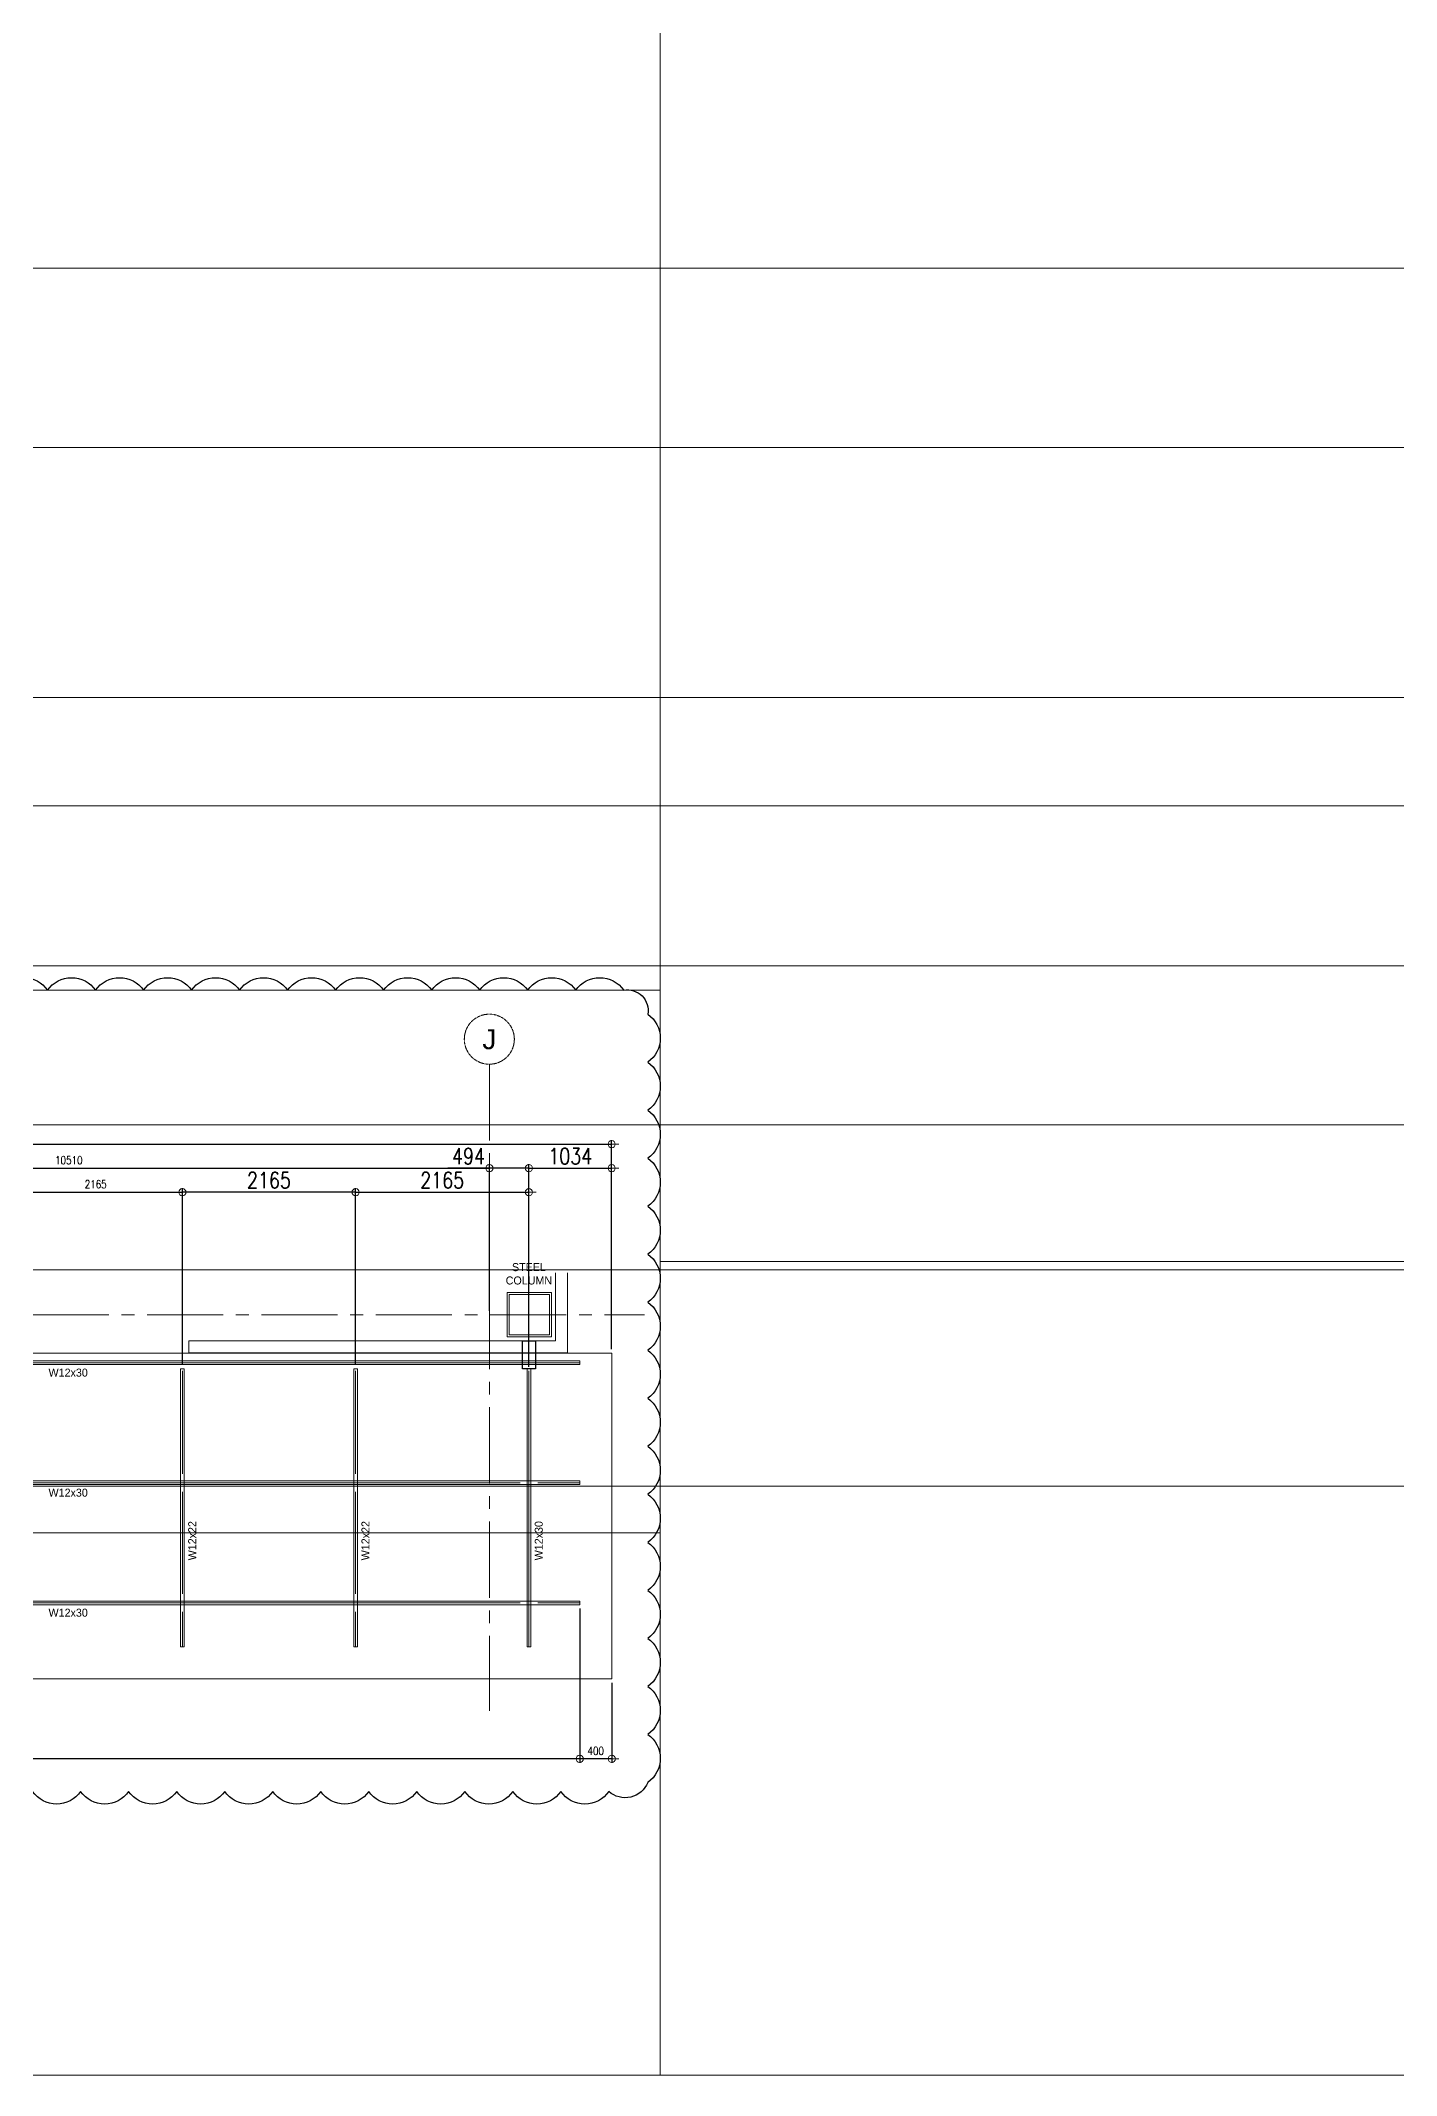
# Model space of a CAD drawing. Header units: millimetres. Extents: x 374056 to 882622, y 26363 to 140094.
# Drawn here: x 633615 to 650553, y 47677 to 73102 of the extents above; entities that cross this region are included whole.
import ezdxf
from ezdxf.enums import TextEntityAlignment as Align

# ---------------------------------------------------------------- set-up
doc = ezdxf.new("R2010")
doc.units = ezdxf.units.MM
doc.header["$MEASUREMENT"] = 0
doc.linetypes.add('CENTER', pattern=[50.8, 31.75, -6.35, 6.35, -6.35])
doc.linetypes.add('CENTER2', pattern=[28.575, 19.05, -3.175, 3.175, -3.175])
doc.layers.get('0').update_dxf_attribs({"lineweight": 9})
for name, color, linetype, lineweight in [('A_ARCHITECTURAL BACKGROUND', 251, 'Continuous', 5), ('A_WALL', 2, 'Continuous', 15), ('COLUMN', 4, 'Continuous', 20), ('REVCLOUD', 6, 'Continuous', 25), ('S-ANNO-DIMS', 252, 'Continuous', 5), ('S-BEAM', 5, 'Continuous', 9), ('S-GRID', 2, 'CENTER', 5), ('S_GRID LINES', 252, 'CENTER', 5)]:
    doc.layers.add(name, color=color, linetype=linetype, lineweight=lineweight)
doc.layers.add('S-DETL-GRID', color=62, linetype='Continuous', lineweight=9, plot=False)
doc.styles.add('MMTX$0$ESMX$0$X-OPTA1D', font='x-opta1d')
doc.styles.add('ROMANS', font='ROMANS.shx', dxfattribs={"width": 0.8, "height": 40})
doc.styles.add('SWISS', font='swissl.ttf')
doc.dimstyles.new('ESCA50', dxfattribs={"dimtxt": 100, "dimasz": 0.6, "dimexe": 50, "dimexo": 50, "dimgap": 50, "dimtad": 1, "dimdec": 0, "dimrnd": 1, "dimdsep": 46, "dimtxsty": 'ROMANS', "dimblk1": 'ESCADIM_ARW', "dimblk2": 'ESCADIM_ARW', "dimsah": 1, "dimcen": 50, "dimclrd": 256, "dimclre": 256, "dimclrt": 3, "dimadec": 0, "dimazin": 0, "dimtfac": 1, "dimtdec": 0, "dimtofl": 0, "dimtmove": 0, "dimatfit": 3, "dimldrblk": 'ESCADIM_ARW', "dimfxl": 0, "dimtolj": 1, "dimtzin": 0, "dimarcsym": 0})

# ---------------------------------------------------------------- blocks, each defined once
blk = doc.blocks.new('ESCADIM_ARW')
at = {"color": 7}
blk.add_line((-150, 0), (150, 0), dxfattribs=at)
blk.add_circle((0, 0), 75, dxfattribs=at)
blk = doc.blocks.new('*D157')
at = {"layer": 'Defpoints', "color": 0, "ltscale": 0.05, "transparency": 16777216}
for p in [(640749, 59312), (619274, 56702, 0), (640749, 56702, 0)]:
    blk.add_point(p, dxfattribs=at)
at = {"layer": 'S-ANNO-DIMS', "lineweight": -2, "ltscale": 0.05, "transparency": 16777216}
for p, q in [((619274, 56752), (619274, 59362)), ((619275, 59312), (640749, 59312)), ((640749, 56752), (640749, 59362))]:
    blk.add_line(p, q, dxfattribs=at)
at = {"layer": 'S-ANNO-DIMS', "lineweight": -2, "ltscale": 0.05, "transparency": 16777216, "xscale": 0.6, "yscale": 0.6, "zscale": 0.6, "rotation": 180}
blk.add_blockref('ESCADIM_ARW', (619274, 59312), dxfattribs=at)
at = {"layer": 'S-ANNO-DIMS', "lineweight": -2, "ltscale": 0.05, "transparency": 16777216, "xscale": 0.6, "yscale": 0.6, "zscale": 0.6}
blk.add_blockref('ESCADIM_ARW', (640749, 59312), dxfattribs=at)
at = {"layer": 'S-ANNO-DIMS', "color": 3, "ltscale": 0.05, "transparency": 16777216, "insert": (630012, 59412), "char_height": 100, "attachment_point": 5, "style": 'ROMANS'}
blk.add_mtext('\\A1;21475', dxfattribs=at)
blk = doc.blocks.new('*D162')
at = {"layer": 'Defpoints', "color": 0, "ltscale": 0.05, "transparency": 16777216}
for p in [(635385, 58712), (635385, 56506, 0), (637550, 56506, 0)]:
    blk.add_point(p, dxfattribs=at)
at = {"layer": 'S-ANNO-DIMS', "lineweight": -2, "ltscale": 0.05, "transparency": 16777216}
for p, q in [((635385, 56556), (635385, 58762)), ((637550, 56556), (637550, 58762)), ((637549, 58712), (635385, 58712))]:
    blk.add_line(p, q, dxfattribs=at)
at = {"layer": 'S-ANNO-DIMS', "lineweight": -2, "ltscale": 0.05, "transparency": 16777216, "xscale": 0.6, "yscale": 0.6, "zscale": 0.6, "rotation": 180}
blk.add_blockref('ESCADIM_ARW', (635385, 58712), dxfattribs=at)
at = {"layer": 'S-ANNO-DIMS', "lineweight": -2, "ltscale": 0.05, "transparency": 16777216, "xscale": 0.6, "yscale": 0.6, "zscale": 0.6}
blk.add_blockref('ESCADIM_ARW', (637550, 58712), dxfattribs=at)
at = {"layer": 'S-ANNO-DIMS', "color": 3, "ltscale": 0.05, "transparency": 16777216, "insert": (636467, 58862), "char_height": 200, "attachment_point": 5, "style": 'ROMANS'}
blk.add_mtext('\\A1;2165', dxfattribs=at)
blk = doc.blocks.new('*D163')
at = {"layer": 'Defpoints', "color": 0, "ltscale": 0.05, "transparency": 16777216}
for p in [(635385, 58712), (633220, 56855, 0), (635385, 56506, 0)]:
    blk.add_point(p, dxfattribs=at)
at = {"layer": 'S-ANNO-DIMS', "lineweight": -2, "ltscale": 0.05, "transparency": 16777216}
for p, q in [((633220, 56905), (633220, 58762)), ((635385, 56556), (635385, 58762)), ((633220, 58712), (635384, 58712))]:
    blk.add_line(p, q, dxfattribs=at)
at = {"layer": 'S-ANNO-DIMS', "lineweight": -2, "ltscale": 0.05, "transparency": 16777216, "xscale": 0.6, "yscale": 0.6, "zscale": 0.6, "rotation": 180}
blk.add_blockref('ESCADIM_ARW', (633220, 58712), dxfattribs=at)
at = {"layer": 'S-ANNO-DIMS', "lineweight": -2, "ltscale": 0.05, "transparency": 16777216, "xscale": 0.6, "yscale": 0.6, "zscale": 0.6}
blk.add_blockref('ESCADIM_ARW', (635385, 58712), dxfattribs=at)
at = {"layer": 'S-ANNO-DIMS', "color": 3, "ltscale": 0.05, "transparency": 16777216, "insert": (634302, 58812), "char_height": 100, "attachment_point": 5, "style": 'ROMANS'}
blk.add_mtext('\\A1;2165', dxfattribs=at)
blk = doc.blocks.new('*D165')
at = {"layer": 'Defpoints', "color": 0, "ltscale": 0.05, "transparency": 16777216}
for p in [(639715, 58712), (637550, 56506, 0), (639715, 56481, 0)]:
    blk.add_point(p, dxfattribs=at)
at = {"layer": 'S-ANNO-DIMS', "lineweight": -2, "ltscale": 0.05, "transparency": 16777216}
for p, q in [((637550, 56556), (637550, 58762)), ((639715, 56531), (639715, 58762)), ((637551, 58712), (639714, 58712))]:
    blk.add_line(p, q, dxfattribs=at)
at = {"layer": 'S-ANNO-DIMS', "lineweight": -2, "ltscale": 0.05, "transparency": 16777216, "xscale": 0.6, "yscale": 0.6, "zscale": 0.6, "rotation": 180}
blk.add_blockref('ESCADIM_ARW', (637550, 58712), dxfattribs=at)
at = {"layer": 'S-ANNO-DIMS', "lineweight": -2, "ltscale": 0.05, "transparency": 16777216, "xscale": 0.6, "yscale": 0.6, "zscale": 0.6}
blk.add_blockref('ESCADIM_ARW', (639715, 58712), dxfattribs=at)
at = {"layer": 'S-ANNO-DIMS', "color": 3, "ltscale": 0.05, "transparency": 16777216, "insert": (638632, 58862), "char_height": 200, "attachment_point": 5, "style": 'ROMANS'}
blk.add_mtext('\\A1;2165', dxfattribs=at)
blk = doc.blocks.new('*D167')
at = {"layer": 'Defpoints', "color": 0, "ltscale": 0.05, "transparency": 16777216}
for p in [(639221, 59012), (628711, 57181, 0), (639221, 57181, 0)]:
    blk.add_point(p, dxfattribs=at)
at = {"layer": 'S-ANNO-DIMS', "lineweight": -2, "ltscale": 0.05, "transparency": 16777216}
for p, q in [((628711, 57231), (628711, 59062)), ((628711, 59012), (639220, 59012)), ((639221, 57231), (639221, 59062))]:
    blk.add_line(p, q, dxfattribs=at)
at = {"layer": 'S-ANNO-DIMS', "lineweight": -2, "ltscale": 0.05, "transparency": 16777216, "xscale": 0.6, "yscale": 0.6, "zscale": 0.6, "rotation": 180}
blk.add_blockref('ESCADIM_ARW', (628711, 59012), dxfattribs=at)
at = {"layer": 'S-ANNO-DIMS', "lineweight": -2, "ltscale": 0.05, "transparency": 16777216, "xscale": 0.6, "yscale": 0.6, "zscale": 0.6}
blk.add_blockref('ESCADIM_ARW', (639221, 59012), dxfattribs=at)
at = {"layer": 'S-ANNO-DIMS', "color": 3, "ltscale": 0.05, "transparency": 16777216, "insert": (633966, 59112), "char_height": 100, "attachment_point": 5, "style": 'ROMANS'}
blk.add_mtext('\\A1;10510', dxfattribs=at)
blk = doc.blocks.new('*D168')
at = {"layer": 'Defpoints', "color": 0, "ltscale": 0.05, "transparency": 16777216}
for p in [(639221, 59012), (639221, 57181, 0), (639715, 56481, 0)]:
    blk.add_point(p, dxfattribs=at)
at = {"layer": 'S-ANNO-DIMS', "lineweight": -2, "ltscale": 0.05, "transparency": 16777216}
for p, q in [((639221, 59012), (638701, 59012)), ((639221, 57231), (639221, 59062)), ((639714, 59012), (639221, 59012)), ((639715, 56531), (639715, 59062))]:
    blk.add_line(p, q, dxfattribs=at)
at = {"layer": 'S-ANNO-DIMS', "lineweight": -2, "ltscale": 0.05, "transparency": 16777216, "xscale": 0.6, "yscale": 0.6, "zscale": 0.6, "rotation": 180}
blk.add_blockref('ESCADIM_ARW', (639221, 59012), dxfattribs=at)
at = {"layer": 'S-ANNO-DIMS', "lineweight": -2, "ltscale": 0.05, "transparency": 16777216, "xscale": 0.6, "yscale": 0.6, "zscale": 0.6}
blk.add_blockref('ESCADIM_ARW', (639715, 59012), dxfattribs=at)
at = {"layer": 'S-ANNO-DIMS', "color": 3, "ltscale": 0.05, "transparency": 16777216, "insert": (638961, 59162), "char_height": 200, "attachment_point": 5, "style": 'ROMANS'}
blk.add_mtext('\\A1;494', dxfattribs=at)
blk = doc.blocks.new('*D177')
at = {"layer": 'Defpoints', "color": 0, "ltscale": 0.05, "transparency": 16777216}
for p in [(640749, 59012), (640749, 56702, 0), (639715, 56481, 0)]:
    blk.add_point(p, dxfattribs=at)
at = {"layer": 'S-ANNO-DIMS', "lineweight": -2, "ltscale": 0.05, "transparency": 16777216}
for p, q in [((639715, 56531), (639715, 59062)), ((639716, 59012), (640749, 59012)), ((640749, 56752), (640749, 59062))]:
    blk.add_line(p, q, dxfattribs=at)
at = {"layer": 'S-ANNO-DIMS', "lineweight": -2, "ltscale": 0.05, "transparency": 16777216, "xscale": 0.6, "yscale": 0.6, "zscale": 0.6, "rotation": 180}
blk.add_blockref('ESCADIM_ARW', (639715, 59012), dxfattribs=at)
at = {"layer": 'S-ANNO-DIMS', "lineweight": -2, "ltscale": 0.05, "transparency": 16777216, "xscale": 0.6, "yscale": 0.6, "zscale": 0.6}
blk.add_blockref('ESCADIM_ARW', (640749, 59012), dxfattribs=at)
at = {"layer": 'S-ANNO-DIMS', "color": 3, "ltscale": 0.05, "transparency": 16777216, "insert": (640232, 59162), "char_height": 200, "attachment_point": 5, "style": 'ROMANS'}
blk.add_mtext('\\A1;1034', dxfattribs=at)
blk = doc.blocks.new('*D178')
at = {"layer": 'Defpoints', "color": 0, "ltscale": 0.05, "transparency": 16777216}
for p in [(619675, 53558, 0), (640350, 53558, 0), (619675, 51631)]:
    blk.add_point(p, dxfattribs=at)
at = {"layer": 'S-ANNO-DIMS', "lineweight": -2, "ltscale": 0.05, "transparency": 16777216}
for p, q in [((619675, 53508), (619675, 51581)), ((640350, 53508), (640350, 51581)), ((640350, 51631), (619676, 51631))]:
    blk.add_line(p, q, dxfattribs=at)
at = {"layer": 'S-ANNO-DIMS', "lineweight": -2, "ltscale": 0.05, "transparency": 16777216, "xscale": 0.6, "yscale": 0.6, "zscale": 0.6, "rotation": 180}
blk.add_blockref('ESCADIM_ARW', (619675, 51631), dxfattribs=at)
at = {"layer": 'S-ANNO-DIMS', "lineweight": -2, "ltscale": 0.05, "transparency": 16777216, "xscale": 0.6, "yscale": 0.6, "zscale": 0.6}
blk.add_blockref('ESCADIM_ARW', (640350, 51631), dxfattribs=at)
at = {"layer": 'S-ANNO-DIMS', "color": 3, "ltscale": 0.05, "transparency": 16777216, "insert": (630013, 51731), "char_height": 100, "attachment_point": 5, "style": 'ROMANS'}
blk.add_mtext('\\A1;20675', dxfattribs=at)
blk = doc.blocks.new('*D180')
at = {"layer": 'Defpoints', "color": 0, "ltscale": 0.05, "transparency": 16777216}
for p in [(640350, 53558, 0), (640750, 52631, 0), (640350, 51631)]:
    blk.add_point(p, dxfattribs=at)
at = {"layer": 'S-ANNO-DIMS', "lineweight": -2, "ltscale": 0.05, "transparency": 16777216}
for p, q in [((640350, 53508), (640350, 51581)), ((640750, 52581), (640750, 51581)), ((640750, 51631), (640351, 51631))]:
    blk.add_line(p, q, dxfattribs=at)
at = {"layer": 'S-ANNO-DIMS', "lineweight": -2, "ltscale": 0.05, "transparency": 16777216, "xscale": 0.6, "yscale": 0.6, "zscale": 0.6, "rotation": 180}
blk.add_blockref('ESCADIM_ARW', (640350, 51631), dxfattribs=at)
at = {"layer": 'S-ANNO-DIMS', "lineweight": -2, "ltscale": 0.05, "transparency": 16777216, "xscale": 0.6, "yscale": 0.6, "zscale": 0.6}
blk.add_blockref('ESCADIM_ARW', (640750, 51631), dxfattribs=at)
at = {"layer": 'S-ANNO-DIMS', "color": 3, "ltscale": 0.05, "transparency": 16777216, "insert": (640550, 51731), "char_height": 100, "attachment_point": 5, "style": 'ROMANS'}
blk.add_mtext('\\A1;400', dxfattribs=at)

msp = doc.modelspace()

# ---------------------------------------------------------------- linework, layer by layer
at = {"color": 2, "ltscale": 0.05}
for p in [(870391.28772, 70259.96912), (870287.20036, 64893.50156), (870279.71972, 59555.60111)]:
    msp.add_xline(p, (1, 0), dxfattribs=at)
at = {"color": 1, "ltscale": 0.05}
for p in [(717385.08885, 63540.23398, 0), (757167.52904, 61540.23398, -0.00003), (757317.52904, 57740.13058, -0.00003), (717018.16428, 55040.23398, 0)]:
    msp.add_xline(p, (1, 0), dxfattribs=at)
at = {"layer": 'A_ARCHITECTURAL BACKGROUND', "color": 1, "elevation": -0.00145}
msp.add_lwpolyline([(619275.13702, 56702.37251), (640750.26366, 56702.37251), (640750.26366, 52630.7407), (619275.13702, 52630.7407)], close=True, dxfattribs=at)
at = {"layer": 'A_ARCHITECTURAL BACKGROUND', "color": 8}
for points, elevation in [([(619674.13702, 56603.74314), (619674.13702, 56557.73826), (640350.26366, 56557.73826), (640350.26366, 56603.74314)], -0.00224), ([(635407.86288, 56505.71979), (635361.858, 56505.71979), (635361.858, 53030.7407), (635407.86288, 53030.7407)], -0.0029), ([(637572.91492, 56505.71979), (637526.91004, 56505.71979), (637526.91004, 53030.7407), (637572.91492, 53030.7407)], -0.00254), ([(639737.96695, 56505.71979), (639691.96207, 56505.71979), (639691.96207, 53030.7407), (639737.96695, 53030.7407)], -0.00069), ([(619675.13702, 55103.74314), (619675.13702, 55057.73826), (640350.26366, 55057.73826), (640350.26366, 55103.74314)], -0.00196), ([(619675.13702, 53603.74314), (619675.13702, 53557.73826), (640350.26366, 53557.73826), (640350.26366, 53603.74314)], -0.00196)]:
    msp.add_lwpolyline(points, close=True, dxfattribs=dict(at, elevation=elevation))
at = {"layer": 'A_WALL', "elevation": -0.00146}
msp.add_lwpolyline([(640199.12326, 57705.16507), (640199.12326, 56704.57953), (635466.34159, 56704.57953), (635466.34159, 56854.57953), (640049.12326, 56854.57953), (640049.12326, 57705.16507)], dxfattribs=at)
at = {"layer": 'COLUMN', "ltscale": 0.05, "elevation": -0.00148}
for points in [[(639442.8084, 57457.7407), (639442.8084, 56903.7407), (639996.8084, 56903.7407), (639996.8084, 57457.7407)], [(639467.8084, 57432.7407), (639467.8084, 56928.7407), (639971.8084, 56928.7407), (639971.8084, 57432.7407)]]:
    msp.add_lwpolyline(points, close=True, dxfattribs=at)
at = {"layer": 'COLUMN', "color": 4, "lineweight": -3, "ltscale": 0.05, "elevation": -0.00069}
msp.add_lwpolyline([(639634.1677, 56854.57953), (639795.76133, 56854.57953), (639795.76133, 56505.71979), (639634.1677, 56505.71979)], close=True, dxfattribs=at)
at = {"layer": 'REVCLOUD', "ltscale": 0.05, "elevation": 0}
msp.add_lwpolyline([(633100.2193, 61236.7087, -0.52056705), (633700.2193, 61236.7087, -0.52056705), (634300.2193, 61236.7087, -0.52056705), (634900.2193, 61236.7087, -0.52056705), (635500.2193, 61236.7087, -0.52056705), (636100.2193, 61236.7087, -0.52056705), (636700.2193, 61236.7087, -0.52056705), (637300.2193, 61236.7087, -0.52056705), (637900.2193, 61236.7087, -0.52056705), (638500.2193, 61236.7087, -0.52056705), (639100.2193, 61236.7087, -0.52056705), (639700.2193, 61236.7087, -0.52056705), (640300.2193, 61236.7087, -0.52056705), (640900.2193, 61236.7087, -0.52056705), (641200.2193, 60936.7087, -0.52056705), (641200.2193, 60336.7087, -0.52056705), (641200.2193, 59736.7087, -0.52056705), (641200.2193, 59136.7087, -0.52056705), (641200.2193, 58536.7087, -0.52056705), (641200.2193, 57936.7087, -0.52056705), (641200.2193, 57336.7087, -0.52056705), (641200.2193, 56736.7087, -0.52056705), (641200.2193, 56136.7087, -0.52056705), (641200.2193, 55536.7087, -0.52056705), (641200.2193, 54936.7087, -0.52056705), (641200.2193, 54336.7087, -0.52056705), (641200.2193, 53736.7087, -0.52056705), (641200.2193, 53136.7087, -0.52056705), (641200.2193, 52536.7087, -0.52056705), (641200.2193, 51936.7087, -0.52056705), (641200.2193, 51336.7087, -0.52056705), (640714.06115, 51222.86685, -0.52056705), (640114.06115, 51222.86685, -0.52056705), (639514.06115, 51222.86685, -0.52056705), (638914.06115, 51222.86685, -0.52056705), (638314.06115, 51222.86685, -0.52056705), (637714.06115, 51222.86685, -0.52056705), (637114.06115, 51222.86685, -0.52056705), (636514.06115, 51222.86685, -0.52056705), (635914.06115, 51222.86685, -0.52056705), (635314.06115, 51222.86685, -0.52056705), (634714.06115, 51222.86685, -0.52056705), (634114.06115, 51222.86685, -0.52056705), (633514.06115, 51222.86685, -0.52056705)], format="xyb", dxfattribs=at)
at = {"layer": 'S-BEAM'}
for p, q in [((619674.13702, 56580.7407, -0.00144), (640350.26366, 56580.7407, -0.00144)), ((635384.86044, 55191.50922, -0.0025), (635384.86044, 56480.7407, -0.00223)), ((637549.91248, 55191.50922, -0.00249), (637549.91248, 56480.7407, -0.00222)), ((639714.96451, 53030.7407, -0.00197), (639714.96451, 56480.7407, -0.00095)), ((639604.196, 55080.7407, -0.00203), (630075.31638, 55080.7407, -0.00194)), ((635384.86044, 53691.50922, -0.0025), (635384.86044, 54969.97218, -0.0025)), ((637549.91248, 53691.50922, -0.00249), (637549.91248, 54969.97218, -0.00249)), ((639825.73303, 55080.7407, -0.002), (640350.26366, 55080.7407, -0.00142)), ((639604.196, 53580.7407, -0.00203), (630075.31638, 53580.7407, -0.00194)), ((635384.86044, 53030.7407, -0.00325), (635384.86044, 53469.97218, -0.0025)), ((637549.91248, 53030.7407, -0.00324), (637549.91248, 53469.97218, -0.00249)), ((639825.73303, 53580.7407, -0.002), (640350.26366, 53580.7407, -0.00142))]:
    msp.add_line(p, q, dxfattribs=at)
at = {"layer": 'S-DETL-GRID'}
for p, q in [((641356.38805, 68016.70869, 0), (592756.38805, 68016.70869, 0)), ((714256.38805, 68016.70869, 0), (641356.38805, 68016.70869, 0)), ((641356.38805, 61236.7087, 0), (592756.38805, 61236.7087, 0)), ((714256.38805, 57846.7087, 0), (641356.38805, 57846.7087, 0)), ((641356.38805, 54456.70871, 0), (592756.38805, 54456.70871, 0))]:
    msp.add_line(p, q, dxfattribs=at)
at = {"layer": 'S-DETL-GRID', "elevation": 0}
msp.add_lwpolyline([(641356.38805, 98526.70864), (714256.38805, 98526.70864), (714256.38805, 47676.70872), (641356.38805, 47676.70872)], close=True, dxfattribs=at)
at = {"layer": 'S-DETL-GRID', "color": 252, "elevation": 0}
msp.add_lwpolyline([(592756.38805, 81576.70867), (641356.38805, 81576.70867), (641356.38805, 47676.70872), (592756.38805, 47676.70872)], close=True, dxfattribs=at)
at = {"layer": 'S-GRID'}
msp.add_circle((639220.65124, 60624.2087, 0), 312.5, dxfattribs=at)
at = {"layer": 'S_GRID LINES', "linetype": 'CENTER2', "ltscale": 50}
for p, q in [((639220.65124, 60311.7087, 0), (639220.65124, 52230.7407, -0.00202)), ((617798.67522, 57180.7407, -0.00144), (641161.1752, 57180.7407, -0.00144))]:
    msp.add_line(p, q, dxfattribs=at)

# ---------------------------------------------------------------- texts
at = {"layer": 'A_ARCHITECTURAL BACKGROUND', "color": 2, "char_height": 100, "width": 4583.8282621, "style": 'MMTX$0$ESMX$0$X-OPTA1D'}
for s, insert, attachment_point in [('STEEL\\PCOLUMN', (639714.96451, 57557.7407, -0.00148), 8), ('W12x30', (633958.13362, 56507.73826, -0.00152), 2), ('W12x30', (633958.13362, 55007.73826, -0.0015), 2), ('W12x30', (633958.13362, 53507.73826, -0.0015), 2)]:
    msp.add_mtext(s, dxfattribs=dict(at, insert=insert, attachment_point=attachment_point))
at = {"layer": 'A_ARCHITECTURAL BACKGROUND', "color": 2, "char_height": 100, "width": 4583.8282621, "attachment_point": 2, "rotation": 90, "style": 'MMTX$0$ESMX$0$X-OPTA1D'}
for s, insert in [('W12x22', (635457.86288, 54357.37251, -0.0018)), ('W12x22', (637622.91492, 54357.37251, -0.00179)), ('W12x30', (639787.96695, 54357.37251, -0.00049))]:
    msp.add_mtext(s, dxfattribs=dict(at, insert=insert))
at = {"layer": 'S-GRID', "style": 'SWISS'}
msp.add_text('J', height=250, dxfattribs=at).set_placement((639220.65124, 60624.2087, 0), align=Align.MIDDLE_CENTER)

# ---------------------------------------------------------------- dimensions: what is measured, and where the dimension line sits
at = {"layer": 'S-ANNO-DIMS', "ltscale": 0.05}
for base, p1, p2, picture, middle in [((640749.26366, 59311.7087, -0.00148), (619274.13702, 56702.37251, -0.00224), (640749.26366, 56701.90034, -0.00147), '*D157', (630011.70034, 59411.7087, -0.00148)), ((639220.65124, 59011.7087, -0.00148), (628710.82164, 57180.7407, -0.00078), (639220.65124, 57180.7407, -0.00143), '*D167', (633965.73644, 59111.7087, -0.00148)), ((635384.86044, 58711.7087, -0.00148), (633219.8084, 56854.57953, -0.00172), (635384.86044, 56505.71979, -0.00199), '*D163', (634302.33442, 58811.7087, -0.00148))]:
    dim = msp.add_linear_dim(base=base, p1=p1, p2=p2, dimstyle='ESCA50', dxfattribs=at)
    dim.commit()
    dim.dimension.update_dxf_attribs({"geometry": picture, "text_midpoint": middle})
for base, p1, p2, picture, middle in [((639220.65124, 59011.7087, -0.00148), (639714.96451, 56480.7407, -0.00095), (639220.65124, 57180.7407, -0.00143), '*D168', (638960.52743, 59161.7087, -0.00148)), ((635384.86044, 58711.7087, -0.00148), (637549.91248, 56505.71979, -0.00198), (635384.86044, 56505.71979, -0.00199), '*D162', (636467.38646, 58861.7087, -0.00148))]:
    dim = msp.add_linear_dim(base=base, p1=p1, p2=p2, angle=180, dimstyle='ESCA50', override={"dimtxsty": 'ROMANS'}, dxfattribs=at)
    dim.commit()
    dim.dimension.update_dxf_attribs({"geometry": picture, "text_midpoint": middle})
for base, p1, p2, picture, middle in [((640749.26366, 59011.7087, -0.00148), (639714.96451, 56480.7407, -0.00095), (640749.26366, 56701.90034, -0.00147), '*D177', (640232.11409, 59161.7087, -0.00148)), ((639714.96451, 58711.7087, -0.00148), (637549.91248, 56505.71979, -0.00198), (639714.96451, 56480.7407, -0.00095), '*D165', (638632.43849, 58861.7087, -0.00148))]:
    dim = msp.add_linear_dim(base=base, p1=p1, p2=p2, dimstyle='ESCA50', override={"dimtxsty": 'ROMANS'}, dxfattribs=at)
    dim.commit()
    dim.dimension.update_dxf_attribs({"geometry": picture, "text_midpoint": middle})
for base, p1, p2, picture, middle in [((619675.13702, 51630.7407, -0.00144), (640350.26366, 53557.73826, -0.00194), (619675.13702, 53557.73826, -0.00194), '*D178', (630012.70034, 51730.7407, -0.00144)), ((640350.26366, 51630.7407, -0.00144), (640750.26366, 52630.7407, -0.00218), (640350.26366, 53557.73826, -0.00194), '*D180', (640550.26366, 51730.7407, -0.00144))]:
    dim = msp.add_linear_dim(base=base, p1=p1, p2=p2, angle=180, dimstyle='ESCA50', dxfattribs=at)
    dim.commit()
    dim.dimension.update_dxf_attribs({"geometry": picture, "text_midpoint": middle})

doc.saveas('drawing.dxf')
